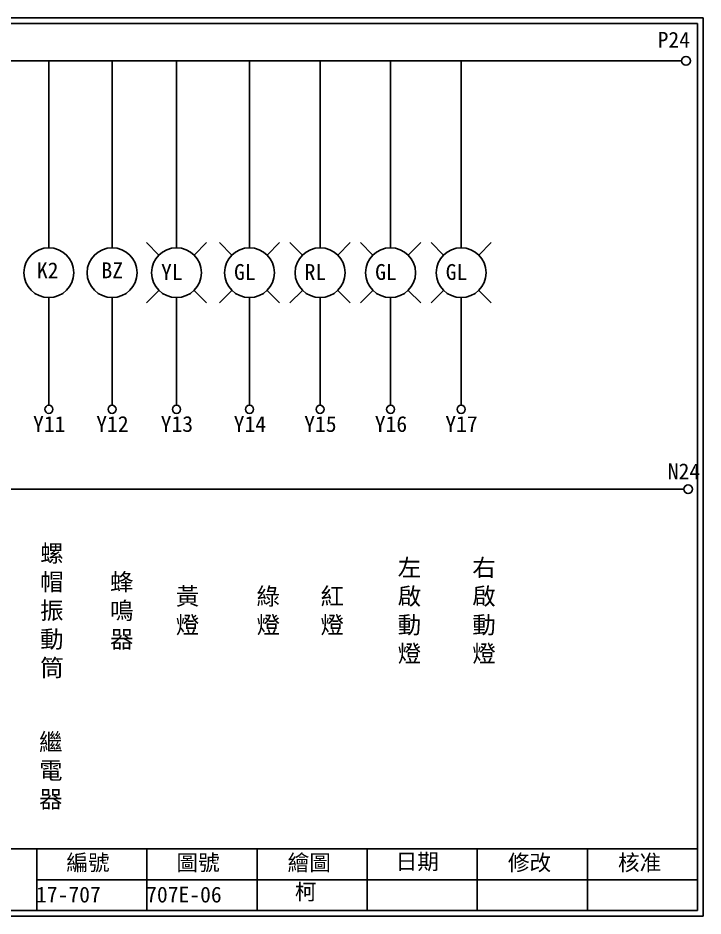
# Model space of a CAD drawing. Extents: x 972 to 1259, y -4 to 200.
# Drawn here: x 1103.1 to 1258.7, y -3.8 to 200.2 of the extents above; entities that cross this region are included whole.
import ezdxf

# ---------------------------------------------------------------- set-up
doc = ezdxf.new("R2010")
doc.units = 0
doc.layers.get('0').update_dxf_attribs({"linetype": 'CONTINUOUS'})
doc.layers.add('圖框層', color=7, linetype='CONTINUOUS')
doc.layers.add('標尺寸層', color=3, linetype='CONTINUOUS')
doc.styles.add('CNS', font='romanc.shx', dxfattribs={"bigfont": 'chineset.shx'})
doc.styles.add('STSL', font='kaiu.ttf')

msp = doc.modelspace()

# ---------------------------------------------------------------- linework, layer by layer
for p, q in [((1135.13, 146.34), (1132.3, 149.17)), ((1143.14, 146.34), (1145.97, 149.17)), ((1151.7, 146.34), (1148.87, 149.17)), ((1159.7, 146.34), (1162.53, 149.17)), ((1167.71, 146.34), (1164.88, 149.17)), ((1175.72, 146.34), (1178.55, 149.17)), ((1183.73, 146.34), (1180.9, 149.17)), ((1191.73, 146.34), (1194.56, 149.17)), ((1199.74, 146.34), (1196.91, 149.17)), ((1207.75, 146.34), (1210.58, 149.17)), ((1135.13, 138.33), (1132.3, 135.51)), ((1143.14, 138.33), (1145.97, 135.51)), ((1151.7, 138.33), (1148.87, 135.51)), ((1159.7, 138.33), (1162.53, 135.51)), ((1167.71, 138.33), (1164.88, 135.51)), ((1175.72, 138.33), (1178.55, 135.51)), ((1183.73, 138.33), (1180.9, 135.51)), ((1191.73, 138.33), (1194.56, 135.51)), ((1199.74, 138.33), (1196.91, 135.51)), ((1207.75, 138.33), (1210.58, 135.51))]:
    msp.add_line(p, q)
for centre in [(1254.79, 190.45), (1255.28, 93.18)]:
    msp.add_circle(centre, 1)
at = {"layer": '圖框層', "color": 7}
for p, q in [((1258.66, 200.19), (971.66, 200.19)), ((1258.66, -3.78), (1258.66, 200.19)), ((1257.41, 198.94), (972.91, 198.94)), ((1257.41, -2.53), (1257.41, 198.94)), ((972.91, 11.47), (1257.41, 11.47)), ((1107.41, -2.53), (1107.41, 11.47)), ((1132.41, -2.53), (1132.41, 11.47)), ((1157.41, -2.53), (1157.41, 11.47)), ((1182.41, -2.53), (1182.41, 11.47)), ((1207.41, -2.53), (1207.41, 11.47)), ((1232.41, -2.53), (1232.41, 11.47)), ((1107.41, 4.47), (1257.41, 4.47)), ((971.66, -3.78), (1258.66, -3.78)), ((972.91, -2.53), (1257.41, -2.53))]:
    msp.add_line(p, q, dxfattribs=at)
at = {"layer": '標尺寸層', "color": 7}
for p, q in [((976.2, 190.45), (1253.79, 190.45)), ((1110.16, 190.45), (1110.16, 148)), ((1124.5, 190.45), (1124.5, 148)), ((1139.13, 190.45), (1139.13, 148)), ((1155.7, 190.45), (1155.7, 148)), ((1171.72, 190.45), (1171.72, 148)), ((1187.73, 190.45), (1187.73, 148)), ((1203.75, 190.45), (1203.75, 148)), ((1110.16, 136.68), (1110.16, 112.23)), ((1124.5, 136.68), (1124.5, 112.23)), ((1139.13, 136.68), (1139.13, 112.23)), ((1155.7, 136.68), (1155.7, 112.23)), ((1171.72, 136.68), (1171.72, 112.23)), ((1187.73, 136.68), (1187.73, 112.23)), ((1203.75, 136.68), (1203.75, 112.23)), ((976.41, 93.18), (1254.28, 93.18))]:
    msp.add_line(p, q, dxfattribs=at)
for centre, radius in [((1110.16, 142.34), 5.66), ((1124.5, 142.34), 5.66), ((1139.13, 142.34), 5.66), ((1155.7, 142.34), 5.66), ((1171.72, 142.34), 5.66), ((1187.73, 142.34), 5.66), ((1203.75, 142.34), 5.66), ((1110.16, 111.31), 0.92), ((1124.5, 111.31), 0.92), ((1139.13, 111.31), 0.92), ((1155.7, 111.31), 0.92), ((1171.72, 111.31), 0.92), ((1187.73, 111.31), 0.92), ((1203.75, 111.31), 0.92)]:
    msp.add_circle(centre, radius, dxfattribs=at)

# ---------------------------------------------------------------- texts
at = {"layer": '圖框層', "color": 4, "style": 'STSL'}
for s, p in [('P24', (1248.35, 193.44)), ('K2', (1107.44, 141.08)), ('BZ', (1122.09, 141.08)), ('YL', (1135.62, 140.7)), ('GL', (1152.19, 140.7)), ('RL', (1168.21, 140.7)), ('GL', (1184.22, 140.7)), ('GL', (1200.24, 140.7)), ('Y11', (1106.56, 106.18)), ('Y12', (1120.91, 106.18)), ('Y13', (1135.54, 106.18)), ('Y14', (1152.11, 106.18)), ('Y15', (1168.12, 106.18)), ('Y16', (1184.14, 106.18)), ('Y17', (1200.15, 106.18)), ('N24', (1250.66, 95.43)), ('編號', (1114.12, 6.56)), ('圖號', (1139.12, 6.56)), ('繪圖', (1164.35, 6.56)), ('日期', (1188.88, 6.81)), ('修改', (1214.35, 6.56)), ('核准', (1239.35, 6.56)), ('17-707', (1107.24, -0.7)), ('707E-06', (1132.24, -0.7)), ('  柯', (1161.08, -0.07))]:
    msp.add_text(s, height=3.6, dxfattribs=at).set_placement(p)
at = {"layer": '標尺寸層', "color": 7, "char_height": 3.9, "attachment_point": 5, "style": 'CNS'}
for s, insert, width in [('{\\fDFKai-SB|b0|i0|c136|p65;螺帽振動筒}', (1110.83, 65.39), 2.8481), ('{\\fDFKai-SB|b0|i0|c136|p65;左啟動燈}', (1192, 65.39), 2.8481), ('{\\fDFKai-SB|b0|i0|c136|p65;右啟動燈}', (1208.94, 65.39), 2.8481), ('{\\fDFKai-SB|b0|i0|c136|p65;蜂鳴器}', (1126.7, 65.39), 2.8481), ('{\\fDFKai-SB|b0|i0|c136|p65;黃燈}', (1141.64, 65.39), 2.8481), ('{\\fDFKai-SB|b0|i0|c136|p65;綠燈}', (1159.97, 65.39), 2.8481), ('{\\fDFKai-SB|b0|i0|c136|p65;紅燈}', (1174.48, 65.39), 2.8481), ('{\\fDFKai-SB|b0|i0|c136|p65;繼電器}', (1110.59, 29.06), 8.6627)]:
    msp.add_mtext(s, dxfattribs=dict(at, insert=insert, width=width))

doc.saveas('drawing.dxf')
